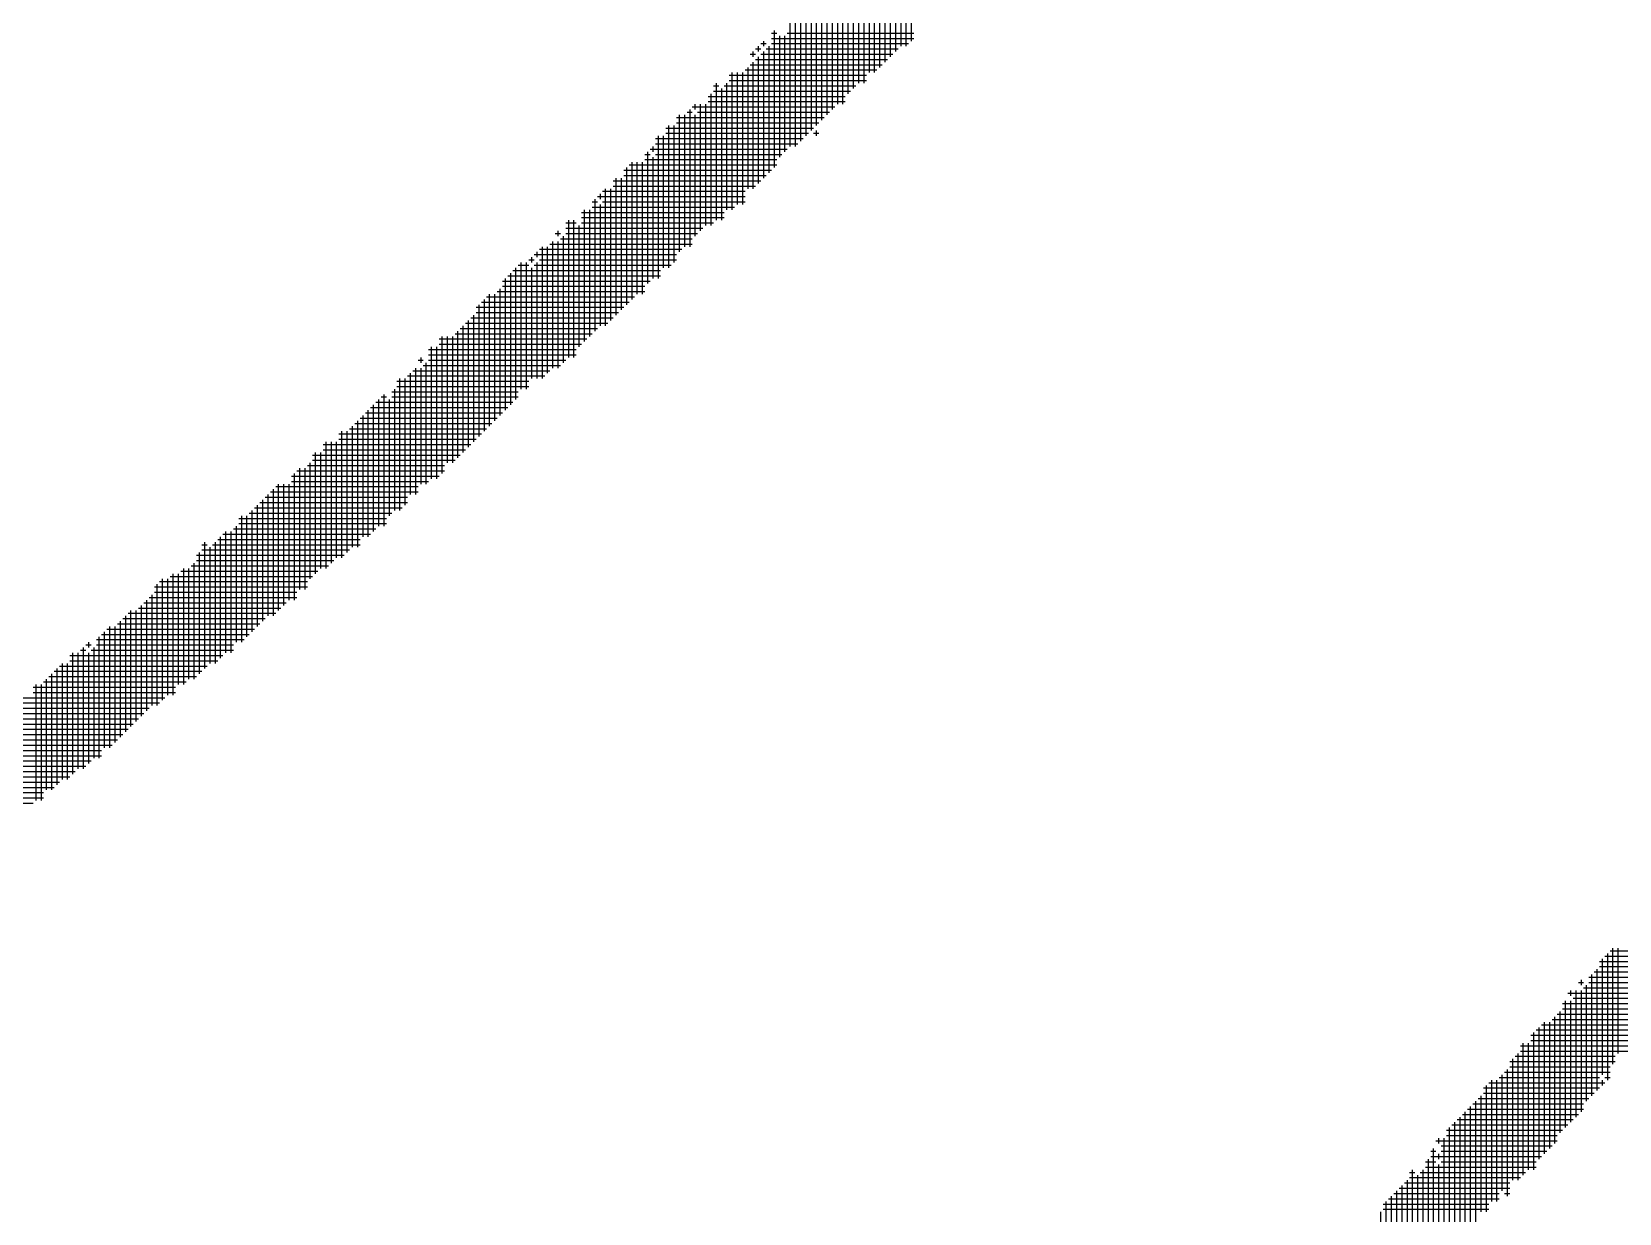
# Model space of a CAD drawing. Header units: feet. Extents: x 0 to 336400, y 0 to 237600.
# Drawn here: x 228466 to 229402, y 11011 to 11707 of the extents above; entities that cross this region are included whole.
import ezdxf
from ezdxf.enums import TextEntityAlignment as Align

# ---------------------------------------------------------------- set-up
doc = ezdxf.new("R2010")
doc.units = ezdxf.units.FT
doc.header["$LTSCALE"] = 2200
doc.header["$MEASUREMENT"] = 0
for name, color, linetype in [('CX-BORD', 3, 'CONTINUOUS'), ('CX-BORD-LIN1', 4, 'CONTINUOUS'), ('CX-BORD-LIN2', 3, 'CONTINUOUS'), ('CX-BORD-TEX2', 7, 'CONTINUOUS'), ('CX-BORD-TEX3', 6, 'CONTINUOUS')]:
    doc.layers.add(name, color=color, linetype=linetype)
doc.styles.add('TB_TEXT', font='')
doc.styles.add('TB_WBTXT', font='')
doc.styles.add('TB_WMTXT', font='')
doc.styles.get('TB_TEXT').set_extended_font_data('DotumChe')
doc.styles.get('TB_WBTXT').set_extended_font_data('Dotum')
doc.styles.get('TB_WMTXT').set_extended_font_data('DotumChe')

# ---------------------------------------------------------------- blocks, each defined once
blk = doc.blocks.new('CXBLKA1')
at = {"layer": 'CX-BORD-LIN1'}
for p, q in [((547.4455, 9.4569), (547.4455, 9.247)), ((547.4532, 9.4725), (547.4532, 9.247)), ((547.461, 9.4725), (547.461, 9.2547)), ((547.4299, 9.4336), (547.4299, 9.2314)), ((547.4377, 9.4491), (547.4377, 9.2392)), ((547.3988, 9.4103), (547.3988, 9.2081)), ((547.4066, 9.4103), (547.4066, 9.2081)), ((547.4144, 9.4258), (547.4144, 9.2159)), ((547.4221, 9.4258), (547.4221, 9.2236)), ((547.3755, 9.3869), (547.3755, 9.1848)), ((547.391, 9.3869), (547.391, 9.1925)), ((547.3677, 9.3792), (547.3677, 9.177)), ((547.3832, 9.3792), (547.3832, 9.1925)), ((547.3366, 9.3403), (547.3366, 9.1459)), ((547.3444, 9.3481), (547.3444, 9.1537)), ((547.3521, 9.3481), (547.3521, 9.1614)), ((547.3599, 9.3558), (547.3599, 9.1614)), ((547.3055, 9.317), (547.3055, 9.1148)), ((547.3133, 9.3325), (547.3133, 9.1226)), ((547.321, 9.3247), (547.321, 9.1303)), ((547.3288, 9.3325), (547.3288, 9.1381)), ((547.2899, 9.3014), (547.2899, 9.0992)), ((547.2977, 9.3092), (547.2977, 9.107)), ((547.2588, 9.2703), (547.2588, 9.0681)), ((547.2822, 9.2859), (547.2822, 9.0992)), ((547.2355, 9.247), (547.2355, 9.2392)), ((547.2394, 9.2509), (547.2472, 9.2509)), ((547.2433, 9.2547), (547.2433, 9.247)), ((547.2511, 9.247), (547.2511, 9.0603)), ((547.2549, 9.2664), (547.2627, 9.2664)), ((547.2549, 9.2586), (547.4649, 9.2586)), ((547.2549, 9.2509), (547.4571, 9.2509)), ((547.2666, 9.2625), (547.2666, 9.0837)), ((547.2744, 9.2625), (547.2744, 9.0915)), ((547.2783, 9.2664), (547.4649, 9.2664)), ((547.2238, 9.2353), (547.2316, 9.2353)), ((547.2277, 9.2392), (547.2277, 9.2314)), ((547.2277, 9.2236), (547.2277, 9.037)), ((547.2316, 9.2431), (547.2394, 9.2431)), ((547.2316, 9.2275), (547.426, 9.2275)), ((547.2355, 9.2314), (547.2355, 9.0448)), ((547.2394, 9.2353), (547.4338, 9.2353)), ((547.2433, 9.2392), (547.2433, 9.0526)), ((547.2472, 9.2431), (547.4416, 9.2431)), ((547.1927, 9.2042), (547.3949, 9.2042)), ((547.1966, 9.2081), (547.1966, 9.0059)), ((547.2044, 9.2081), (547.2044, 9.0137)), ((547.2122, 9.2081), (547.2122, 9.0137)), ((547.2161, 9.212), (547.4105, 9.212)), ((547.22, 9.2159), (547.22, 9.037)), ((547.2238, 9.2198), (547.4182, 9.2198)), ((547.1655, 9.177), (547.1655, 8.9826)), ((547.1694, 9.1887), (547.1772, 9.1887)), ((547.1694, 9.1809), (547.3716, 9.1809)), ((547.1733, 9.1925), (547.1733, 8.9904)), ((547.1811, 9.1848), (547.1811, 8.9904)), ((547.185, 9.1887), (547.3794, 9.1887)), ((547.1888, 9.1925), (547.1888, 9.0059)), ((547.1927, 9.1964), (547.3949, 9.1964)), ((547.1344, 9.1537), (547.1344, 8.9515)), ((547.1383, 9.1575), (547.3483, 9.1575)), ((547.1422, 9.1614), (547.1422, 9.1537)), ((547.15, 9.1614), (547.15, 8.9748)), ((547.1577, 9.1614), (547.1577, 8.9826)), ((547.1616, 9.1731), (547.3638, 9.1731)), ((547.1616, 9.1653), (547.3638, 9.1653)), ((547.1033, 9.1303), (547.1033, 8.9204)), ((547.1111, 9.1303), (547.1111, 8.9282)), ((547.115, 9.142), (547.3327, 9.142)), ((547.115, 9.1342), (547.3249, 9.1342)), ((547.1189, 9.1459), (547.1189, 8.9437)), ((547.1266, 9.1459), (547.1266, 8.9515)), ((547.1305, 9.1498), (547.1383, 9.1498)), ((547.1422, 9.1459), (547.1422, 8.967)), ((547.1461, 9.1498), (547.3405, 9.1498)), ((547.0839, 9.1109), (547.3016, 9.1109)), ((547.0878, 9.1148), (547.0878, 8.9048)), ((547.0955, 9.1148), (547.0955, 8.9204)), ((547.0994, 9.1264), (547.3172, 9.1264)), ((547.0994, 9.1187), (547.3094, 9.1187)), ((547.3172, 9.1187), (547.3249, 9.1187)), ((547.321, 9.1226), (547.321, 9.1148)), ((547.0683, 9.0876), (547.0761, 9.0876)), ((547.0722, 9.0915), (547.0722, 8.8971)), ((547.0761, 9.0953), (547.2783, 9.0953)), ((547.08, 9.0992), (547.08, 9.0915)), ((547.08, 9.0837), (547.08, 8.9048)), ((547.0839, 9.1031), (547.2938, 9.1031)), ((547.0839, 9.0876), (547.2705, 9.0876)), ((547.0372, 9.0642), (547.2549, 9.0642)), ((547.0411, 9.0681), (547.0411, 8.8659)), ((547.045, 9.072), (547.2627, 9.072)), ((547.0489, 9.0759), (547.0489, 8.8737)), ((547.0567, 9.0759), (547.0567, 8.8815)), ((547.0644, 9.0759), (547.0644, 8.8815)), ((547.0683, 9.0798), (547.2627, 9.0798)), ((547.01, 9.037), (547.01, 8.8348)), ((547.0178, 9.037), (547.0178, 8.8426)), ((547.0217, 9.0487), (547.2394, 9.0487)), ((547.0217, 9.0409), (547.2316, 9.0409)), ((547.0256, 9.0526), (547.0256, 8.8504)), ((547.0333, 9.0526), (547.0333, 8.8582)), ((547.0372, 9.0565), (547.2472, 9.0565)), ((546.9906, 9.0176), (546.9983, 9.0176)), ((546.9944, 9.0215), (546.9944, 8.8271)), ((546.9983, 9.0254), (547.2161, 9.0254)), ((547.0022, 9.0292), (547.0022, 9.0215)), ((547.0022, 9.0137), (547.0022, 8.8348)), ((547.0061, 9.0331), (547.2161, 9.0331)), ((547.0061, 9.0176), (547.2161, 9.0176)), ((546.9556, 8.9904), (546.9556, 8.7882)), ((546.9633, 8.9904), (546.9633, 8.7882)), ((546.975, 9.002), (547.185, 9.002)), ((546.975, 8.9943), (547.185, 8.9943)), ((546.9789, 9.0059), (546.9789, 8.8115)), ((546.9867, 9.0059), (546.9867, 8.8193)), ((546.9906, 9.0098), (547.2005, 9.0098)), ((546.9361, 8.9709), (546.9439, 8.9709)), ((546.94, 8.9748), (546.94, 8.967)), ((546.9478, 8.967), (546.9478, 8.7804)), ((546.9517, 8.9865), (546.9672, 8.9865)), ((546.9517, 8.9787), (547.1539, 8.9787)), ((546.9517, 8.9709), (547.1461, 8.9709)), ((546.9711, 8.9826), (546.9711, 8.8037)), ((546.975, 8.9865), (547.1694, 8.9865)), ((546.9089, 8.9437), (546.9089, 8.9359)), ((546.9128, 8.9476), (547.1228, 8.9476)), ((546.9167, 8.9515), (546.9167, 8.7571)), ((546.9245, 8.9515), (546.9245, 8.7649)), ((546.9284, 8.9554), (547.1383, 8.9554)), ((546.9322, 8.9593), (546.9322, 8.7726)), ((546.94, 8.9593), (546.94, 8.7726)), ((546.9439, 8.9631), (547.1383, 8.9631)), ((546.8778, 8.9204), (546.8778, 8.726)), ((546.8817, 8.9243), (546.8972, 8.9243)), ((546.8856, 8.9282), (546.8856, 8.7415)), ((546.8934, 8.9282), (546.8934, 8.7415)), ((546.8972, 8.932), (546.905, 8.932)), ((546.9011, 8.9359), (546.9011, 8.9282)), ((546.9011, 8.9204), (546.9011, 8.7571)), ((546.905, 8.9398), (547.115, 8.9398)), ((546.905, 8.9243), (547.1072, 8.9243)), ((546.9089, 8.9282), (546.9089, 8.7571)), ((546.9128, 8.932), (547.115, 8.932)), ((546.8584, 8.9009), (547.0761, 8.9009)), ((546.8623, 8.9048), (546.8623, 8.7104)), ((546.8661, 8.9087), (547.0916, 8.9087)), ((546.87, 8.9126), (546.87, 8.7182)), ((546.8739, 8.9165), (547.0916, 8.9165)), ((546.8312, 8.8737), (546.8312, 8.6793)), ((546.835, 8.8776), (547.0528, 8.8776)), ((546.8389, 8.8815), (546.8389, 8.6871)), ((546.8467, 8.8815), (546.8467, 8.6949)), ((546.8506, 8.8854), (547.0683, 8.8854)), ((546.8545, 8.8893), (546.8545, 8.7027)), ((546.8584, 8.8932), (547.0683, 8.8932)), ((546.8156, 8.8504), (546.8156, 8.6638)), ((546.8195, 8.8621), (547.0372, 8.8621)), ((546.8195, 8.8543), (547.0294, 8.8543)), ((546.8234, 8.8659), (546.8234, 8.6715)), ((546.8273, 8.8698), (547.045, 8.8698)), ((546.7923, 8.8271), (546.7923, 8.6404)), ((546.7962, 8.831), (546.9983, 8.831)), ((546.8, 8.8348), (546.8, 8.6482)), ((546.8039, 8.8387), (547.0139, 8.8387)), ((546.8078, 8.8426), (546.8078, 8.656)), ((546.8117, 8.8465), (547.0217, 8.8465)), ((546.7534, 8.8037), (546.7534, 8.6093)), ((546.7612, 8.8037), (546.7612, 8.6093)), ((546.7651, 8.8154), (546.9828, 8.8154)), ((546.7651, 8.8076), (546.975, 8.8076)), ((546.7689, 8.8193), (546.7689, 8.6171)), ((546.7767, 8.8193), (546.7767, 8.6327)), ((546.7845, 8.8193), (546.7845, 8.6327)), ((546.7884, 8.8232), (546.9906, 8.8232)), ((546.734, 8.7843), (546.7417, 8.7843)), ((546.7378, 8.7882), (546.7378, 8.7804)), ((546.7456, 8.7804), (546.7456, 8.6016)), ((546.7495, 8.7999), (546.9672, 8.7999)), ((546.7495, 8.7921), (546.9672, 8.7921)), ((546.7495, 8.7843), (546.9517, 8.7843)), ((546.7067, 8.7571), (546.7067, 8.5627)), ((546.7145, 8.7571), (546.7145, 8.5705)), ((546.7184, 8.761), (546.9206, 8.761)), ((546.7223, 8.7649), (546.7223, 8.586)), ((546.7262, 8.7687), (546.9284, 8.7687)), ((546.7301, 8.7726), (546.7301, 8.586)), ((546.7378, 8.7726), (546.7378, 8.6016)), ((546.7417, 8.7765), (546.9439, 8.7765)), ((546.6834, 8.7338), (546.6834, 8.5394)), ((546.6951, 8.7376), (546.8817, 8.7376)), ((546.699, 8.7415), (546.699, 8.5627)), ((546.7028, 8.7532), (546.8972, 8.7532)), ((546.7028, 8.7454), (546.8972, 8.7454)), ((546.6601, 8.7104), (546.6601, 8.5238)), ((546.664, 8.7143), (546.8661, 8.7143)), ((546.6679, 8.7182), (546.6679, 8.5316)), ((546.6717, 8.7221), (546.8739, 8.7221)), ((546.6756, 8.726), (546.6756, 8.5394)), ((546.6795, 8.7299), (546.6873, 8.7299)), ((546.6912, 8.726), (546.6912, 8.5549)), ((546.6951, 8.7299), (546.8817, 8.7299)), ((546.6368, 8.6871), (546.6368, 8.5083)), ((546.6406, 8.691), (546.8428, 8.691)), ((546.6445, 8.6949), (546.6445, 8.5083)), ((546.6484, 8.6988), (546.8506, 8.6988)), ((546.6523, 8.7027), (546.6523, 8.5238)), ((546.6562, 8.7065), (546.8584, 8.7065)), ((546.5979, 8.6638), (546.5979, 8.4771)), ((546.6056, 8.6638), (546.6056, 8.4849)), ((546.6134, 8.6638), (546.6134, 8.4927)), ((546.6173, 8.6754), (546.8273, 8.6754)), ((546.6173, 8.6677), (546.8195, 8.6677)), ((546.6212, 8.6793), (546.6212, 8.4927)), ((546.629, 8.6793), (546.629, 8.5005)), ((546.6329, 8.6832), (546.835, 8.6832)), ((546.5784, 8.6443), (546.7962, 8.6443)), ((546.5823, 8.6482), (546.5823, 8.4694)), ((546.5901, 8.6482), (546.5901, 8.4771)), ((546.594, 8.6599), (546.8117, 8.6599)), ((546.594, 8.6521), (546.8039, 8.6521)), ((546.5512, 8.6171), (546.5512, 8.4305)), ((546.5551, 8.621), (546.7728, 8.621)), ((546.559, 8.6249), (546.559, 8.446)), ((546.5668, 8.6249), (546.5668, 8.446)), ((546.5707, 8.6288), (546.7728, 8.6288)), ((546.5745, 8.6327), (546.5745, 8.4616)), ((546.5784, 8.6366), (546.7884, 8.6366)), ((546.5201, 8.5938), (546.5201, 8.4072)), ((546.524, 8.5977), (546.734, 8.5977)), ((546.5279, 8.6016), (546.5279, 8.4149)), ((546.5357, 8.6016), (546.5357, 8.4227)), ((546.5434, 8.6016), (546.5434, 8.4305)), ((546.5473, 8.6132), (546.7651, 8.6132)), ((546.5473, 8.6055), (546.7495, 8.6055)), ((546.4929, 8.5666), (546.7106, 8.5666)), ((546.4968, 8.5705), (546.4968, 8.3916)), ((546.5007, 8.5743), (546.7184, 8.5743)), ((546.5046, 8.5782), (546.5046, 8.3994)), ((546.5084, 8.5821), (546.7184, 8.5821)), ((546.5123, 8.586), (546.5123, 8.4072)), ((546.5162, 8.5899), (546.734, 8.5899)), ((546.4696, 8.551), (546.6873, 8.551)), ((546.4696, 8.5432), (546.6873, 8.5432)), ((546.4735, 8.5549), (546.4735, 8.3683)), ((546.4812, 8.5549), (546.4812, 8.3761)), ((546.4851, 8.5588), (546.6951, 8.5588)), ((546.489, 8.5627), (546.489, 8.3838)), ((546.4385, 8.5199), (546.6484, 8.5199)), ((546.4424, 8.5238), (546.4424, 8.345)), ((546.4462, 8.5277), (546.664, 8.5277)), ((546.4501, 8.5316), (546.4501, 8.3527)), ((546.4579, 8.5316), (546.4579, 8.3527)), ((546.4618, 8.5355), (546.6717, 8.5355)), ((546.4657, 8.5394), (546.4657, 8.3683)), ((546.4074, 8.4966), (546.6251, 8.4966)), ((546.4112, 8.5005), (546.4112, 8.3216)), ((546.4151, 8.5121), (546.4229, 8.5121)), ((546.4151, 8.5044), (546.6329, 8.5044)), ((546.419, 8.516), (546.419, 8.3294)), ((546.4268, 8.5083), (546.4268, 8.3372)), ((546.4307, 8.5121), (546.6484, 8.5121)), ((546.4346, 8.516), (546.4346, 8.3372)), ((546.384, 8.4733), (546.5862, 8.4733)), ((546.3879, 8.4771), (546.3879, 8.3061)), ((546.3957, 8.4771), (546.3957, 8.3139)), ((546.3996, 8.481), (546.6018, 8.481)), ((546.4035, 8.4849), (546.4035, 8.3139)), ((546.4074, 8.4888), (546.6095, 8.4888)), ((546.3452, 8.4499), (546.5707, 8.4499)), ((546.349, 8.4538), (546.349, 8.275)), ((546.3529, 8.4577), (546.5707, 8.4577)), ((546.3568, 8.4616), (546.3568, 8.2827)), ((546.3646, 8.4616), (546.3646, 8.2905)), ((546.3685, 8.4655), (546.5784, 8.4655)), ((546.3724, 8.4694), (546.3724, 8.2905)), ((546.3801, 8.4694), (546.3801, 8.3061)), ((546.3296, 8.4266), (546.5396, 8.4266)), ((546.3335, 8.4305), (546.3335, 8.2672)), ((546.3374, 8.4344), (546.5551, 8.4344)), ((546.3413, 8.4383), (546.3413, 8.275)), ((546.3452, 8.4422), (546.5551, 8.4422)), ((546.2985, 8.4033), (546.5084, 8.4033)), ((546.3024, 8.4072), (546.3024, 8.2361)), ((546.3063, 8.4111), (546.524, 8.4111)), ((546.3102, 8.4149), (546.3102, 8.2439)), ((546.3179, 8.4149), (546.3179, 8.2516)), ((546.3218, 8.4188), (546.5318, 8.4188)), ((546.3257, 8.4227), (546.3257, 8.2594)), ((546.2674, 8.3799), (546.4851, 8.3799)), ((546.2713, 8.3838), (546.2713, 8.2128)), ((546.2752, 8.3877), (546.4929, 8.3877)), ((546.2791, 8.3916), (546.2791, 8.2128)), ((546.2868, 8.3916), (546.2868, 8.2205)), ((546.2907, 8.3955), (546.5007, 8.3955)), ((546.2946, 8.3994), (546.2946, 8.2283)), ((546.2363, 8.3566), (546.2441, 8.3566)), ((546.2402, 8.3605), (546.2402, 8.1817)), ((546.2441, 8.3644), (546.2518, 8.3644)), ((546.248, 8.3683), (546.248, 8.3605)), ((546.2518, 8.3566), (546.4618, 8.3566)), ((546.2557, 8.3605), (546.2557, 8.1972)), ((546.2596, 8.3722), (546.4773, 8.3722)), ((546.2596, 8.3644), (546.4618, 8.3644)), ((546.2635, 8.3761), (546.2635, 8.1972)), ((546.2052, 8.3333), (546.4229, 8.3333)), ((546.2091, 8.3372), (546.2091, 8.1661)), ((546.2168, 8.3372), (546.2168, 8.1661)), ((546.2207, 8.3488), (546.4462, 8.3488)), ((546.2207, 8.3411), (546.4385, 8.3411)), ((546.2246, 8.3527), (546.2246, 8.1739)), ((546.2324, 8.3527), (546.2324, 8.1817)), ((546.248, 8.3527), (546.248, 8.1894)), ((546.1819, 8.31), (546.3918, 8.31)), ((546.1857, 8.3139), (546.1857, 8.1506)), ((546.1896, 8.3177), (546.4074, 8.3177)), ((546.1935, 8.3216), (546.1935, 8.1506)), ((546.1974, 8.3255), (546.4151, 8.3255)), ((546.2013, 8.3294), (546.2013, 8.1583)), ((546.1508, 8.2866), (546.3607, 8.2866)), ((546.1663, 8.3022), (546.3763, 8.3022)), ((546.1663, 8.2944), (546.3763, 8.2944)), ((546.1702, 8.3061), (546.1702, 8.135)), ((546.178, 8.3061), (546.178, 8.135)), ((546.1196, 8.2711), (546.3374, 8.2711)), ((546.1196, 8.2633), (546.3296, 8.2633)), ((546.1352, 8.2789), (546.3529, 8.2789)), ((546.0963, 8.24), (546.3063, 8.24)), ((546.1041, 8.2555), (546.3218, 8.2555)), ((546.1041, 8.2478), (546.314, 8.2478)), ((546.0497, 8.2167), (546.2829, 8.2167)), ((546.0652, 8.2244), (546.2907, 8.2244)), ((546.073, 8.2322), (546.2985, 8.2322)), ((546.0263, 8.1933), (546.2518, 8.1933)), ((546.0341, 8.2011), (546.2674, 8.2011)), ((546.0419, 8.2089), (546.2674, 8.2089)), ((545.9875, 8.17), (546.2207, 8.17)), ((545.9952, 8.1778), (546.2285, 8.1778)), ((546.003, 8.1855), (546.2441, 8.1855)), ((545.9641, 8.1467), (546.1819, 8.1467)), ((545.9719, 8.1622), (546.2052, 8.1622)), ((545.9719, 8.1544), (546.1974, 8.1544)), ((545.9252, 8.1311), (546.1663, 8.1311)), ((545.9486, 8.1389), (546.1819, 8.1389)), ((548.4913, 7.9134), (548.6702, 7.9134)), ((548.4952, 7.9173), (548.4952, 7.7462)), ((548.503, 7.9173), (548.503, 7.7618)), ((548.4758, 7.8978), (548.6468, 7.8978)), ((548.4758, 7.8901), (548.6391, 7.8901)), ((548.4797, 7.9017), (548.4797, 7.7307)), ((548.4836, 7.9056), (548.6546, 7.9056)), ((548.4874, 7.9095), (548.4874, 7.7229)), ((548.4447, 7.8667), (548.4524, 7.8667)), ((548.4486, 7.8706), (548.4486, 7.8628)), ((548.4602, 7.8745), (548.6313, 7.8745)), ((548.4602, 7.8667), (548.6002, 7.8667)), ((548.4641, 7.8784), (548.4641, 7.6995)), ((548.468, 7.8823), (548.6313, 7.8823)), ((548.4719, 7.8862), (548.4719, 7.7073)), ((548.4291, 7.8512), (548.6002, 7.8512)), ((548.433, 7.8551), (548.433, 7.8473)), ((548.4369, 7.8434), (548.6002, 7.8434)), ((548.4408, 7.8551), (548.4408, 7.6684)), ((548.4486, 7.8551), (548.4486, 7.6762)), ((548.4524, 7.859), (548.6157, 7.859)), ((548.4563, 7.8628), (548.4563, 7.6918)), ((548.4136, 7.8201), (548.5769, 7.8201)), ((548.4175, 7.824), (548.4175, 7.6451)), ((548.4213, 7.8356), (548.5691, 7.8356)), ((548.4213, 7.8279), (548.5846, 7.8279)), ((548.4252, 7.8395), (548.4252, 7.6529)), ((548.433, 7.8395), (548.433, 7.6607)), ((548.3825, 7.7967), (548.538, 7.7967)), ((548.3864, 7.8006), (548.3864, 7.6062)), ((548.3902, 7.8045), (548.5458, 7.8045)), ((548.3941, 7.8084), (548.3941, 7.614)), ((548.4019, 7.8084), (548.4019, 7.6218)), ((548.4058, 7.8123), (548.5691, 7.8123)), ((548.4097, 7.8162), (548.4097, 7.6296)), ((548.3591, 7.7734), (548.5302, 7.7734)), ((548.363, 7.7773), (548.363, 7.5829)), ((548.3708, 7.7773), (548.3708, 7.5907)), ((548.3747, 7.789), (548.5302, 7.789)), ((548.3747, 7.7812), (548.538, 7.7812)), ((548.3786, 7.7929), (548.3786, 7.5907)), ((548.3436, 7.7501), (548.4991, 7.7501)), ((548.3475, 7.754), (548.3475, 7.5751)), ((548.3514, 7.7579), (548.4991, 7.7579)), ((548.3552, 7.7618), (548.3552, 7.5751)), ((548.3591, 7.7656), (548.5302, 7.7656)), ((548.328, 7.7268), (548.4758, 7.7268)), ((548.3319, 7.7307), (548.3319, 7.5596)), ((548.3358, 7.7345), (548.4913, 7.7345)), ((548.3397, 7.7384), (548.3397, 7.5518)), ((548.3436, 7.7423), (548.4913, 7.7423)), ((548.4836, 7.7268), (548.4913, 7.7268)), ((548.3047, 7.7112), (548.4758, 7.7112)), ((548.3047, 7.7034), (548.468, 7.7034)), ((548.3086, 7.7151), (548.3086, 7.5285)), ((548.3125, 7.719), (548.4836, 7.719)), ((548.3164, 7.7229), (548.3164, 7.544)), ((548.3241, 7.7229), (548.3241, 7.544)), ((548.4797, 7.7229), (548.4797, 7.7151)), ((548.2814, 7.6801), (548.4524, 7.6801)), ((548.2853, 7.684), (548.2853, 7.4896)), ((548.2892, 7.6879), (548.4524, 7.6879)), ((548.293, 7.6918), (548.293, 7.5051)), ((548.2969, 7.6957), (548.4602, 7.6957)), ((548.3008, 7.6995), (548.3008, 7.5285)), ((548.258, 7.6568), (548.4291, 7.6568)), ((548.2619, 7.6607), (548.2619, 7.4818)), ((548.2658, 7.6646), (548.4369, 7.6646)), ((548.2697, 7.6684), (548.2697, 7.474)), ((548.2736, 7.6723), (548.4447, 7.6723)), ((548.2775, 7.6762), (548.2775, 7.5051)), ((548.2347, 7.6335), (548.4136, 7.6335)), ((548.2386, 7.6373), (548.2386, 7.6296)), ((548.2464, 7.6373), (548.2464, 7.4507)), ((548.2503, 7.649), (548.4213, 7.649)), ((548.2503, 7.6412), (548.4136, 7.6412)), ((548.2542, 7.6529), (548.2542, 7.4663)), ((548.2269, 7.6179), (548.2347, 7.6179)), ((548.2269, 7.6101), (548.3902, 7.6101)), ((548.2308, 7.6218), (548.2308, 7.4429)), ((548.2386, 7.614), (548.2386, 7.6062)), ((548.2425, 7.6257), (548.4058, 7.6257)), ((548.2425, 7.6179), (548.398, 7.6179)), ((548.1958, 7.5868), (548.2036, 7.5868)), ((548.1997, 7.5907), (548.1997, 7.3885)), ((548.2114, 7.5868), (548.3669, 7.5868)), ((548.2153, 7.5907), (548.2153, 7.4041)), ((548.2192, 7.6023), (548.2347, 7.6023)), ((548.2192, 7.5946), (548.3825, 7.5946)), ((548.2231, 7.6062), (548.2231, 7.4274)), ((548.2386, 7.5985), (548.2386, 7.4507)), ((548.2425, 7.6023), (548.3825, 7.6023)), ((548.1803, 7.5635), (548.3436, 7.5635)), ((548.1842, 7.5674), (548.1842, 7.373)), ((548.1881, 7.5712), (548.3436, 7.5712)), ((548.192, 7.5751), (548.192, 7.3963)), ((548.1958, 7.579), (548.3591, 7.579)), ((548.2075, 7.5829), (548.2075, 7.4041)), ((548.157, 7.5401), (548.3125, 7.5401)), ((548.1608, 7.544), (548.1608, 7.3419)), ((548.1647, 7.5479), (548.328, 7.5479)), ((548.1686, 7.5518), (548.1686, 7.373)), ((548.1725, 7.5557), (548.328, 7.5557)), ((548.1764, 7.5596), (548.1764, 7.3652)), ((548.3358, 7.5557), (548.3436, 7.5557)), ((548.1531, 7.5285), (548.1531, 7.3341)), ((548.157, 7.5324), (548.3125, 7.5324))]:
    blk.add_line(p, q, dxfattribs=at)
at = {"layer": 'CX-BORD-LIN1', "style": 'TB_TEXT'}
for tag, p in [('TR_RCON5', (342.3033, 33)), ('TR_RCON4', (342.3033, 27)), ('TR_RCON3', (342.3033, 21)), ('TR_RCON2', (342.3033, 15)), ('TR_RCON1', (342.3033, 9))]:
    blk.add_attdef(tag, text='', height=3.5, dxfattribs=at).set_placement(p, align=Align.MIDDLE_LEFT)
for tag, height, p in [('TR_DGN5', 3.5, (451.1185, 33)), ('TR_CHK5', 3.5, (491.1185, 33)), ('TR_RDAT5', 3.5, (317.5, 33)), ('TR_APP5', 3.5, (531.1185, 33)), ('TR_RNUM5', 3, (285.1051, 32.6366)), ('TR_DGN4', 3.5, (451.1185, 27)), ('TR_CHK4', 3.5, (491.1185, 27)), ('TR_RDAT4', 3.5, (317.5, 27)), ('TR_APP4', 3.5, (531.1185, 27)), ('TR_RNUM4', 3, (285.1051, 26.6366)), ('TR_DGN3', 3.5, (451.1185, 21)), ('TR_CHK3', 3.5, (491.1185, 21)), ('TR_RDAT3', 3.5, (317.5, 21)), ('TR_APP3', 3.5, (531.1185, 21)), ('TR_RNUM3', 3, (285.1051, 20.6366)), ('TR_DGN2', 3.5, (451.1185, 15)), ('TR_CHK2', 3.5, (491.1185, 15)), ('TR_RDAT2', 3.5, (317.5, 15)), ('TR_APP2', 3.5, (531.1185, 15)), ('TR_RNUM2', 3, (285.1051, 14.6366)), ('TR_DGN1', 3.5, (451.1185, 9)), ('TR_CHK1', 3.5, (491.1185, 9)), ('TR_RDAT1', 3.5, (317.5, 9)), ('TR_APP1', 3.5, (531.1185, 9)), ('TR_RNUM1', 3, (285.1051, 8.6366))]:
    blk.add_attdef(tag, text='', height=height, dxfattribs=at).set_placement(p, align=Align.MIDDLE_CENTER)
at = {"layer": 'CX-BORD-LIN2', "style": 'TB_TEXT'}
blk.add_attdef('TD_VERSION', text='', height=3, rotation=90, dxfattribs=at).set_placement((800.5, 48.0149), align=Align.MIDDLE_CENTER)
at = {"layer": 'CX-BORD-TEX2', "style": 'TB_WMTXT'}
for tag, height, p in [('TB_CNAME', 5, (15.3448, 531.8324)), ('TB_CSCOP', 4, (16.6346, 523.8324))]:
    blk.add_attdef(tag, text='', height=height, dxfattribs=at).set_placement(p, align=Align.BOTTOM_LEFT)
at = {"layer": 'CX-BORD-TEX2', "style": 'TB_WBTXT'}
for tag, height, p in [('TB_MTITIL', 10, (398, 533.3264)), ('TB_STITL', 7, (398, 518.3264))]:
    blk.add_attdef(tag, text='', height=height, dxfattribs=at).set_placement(p, align=Align.MIDDLE_CENTER)
at = {"layer": 'CX-BORD-TEX3', "style": 'TB_TEXT'}
for tag, height, p in [('TD_LNDST', 4.5, (215, 31.5)), ('TD_DSECT', 4.5, (605.5, 31.5)), ('TD_DDIST', 4.5, (654.5, 31.5)), ('TD_DNAME_TOP', 4.5, (755, 27.957)), ('TD_CSECT', 4.5, (605.5, 22.5)), ('TD_CDIST', 4.5, (654.5, 22.5)), ('TD_DNAME_MAIN', 4.5, (755, 21.4731)), ('TD_DNAME_BOT', 3, (755, 15.2489)), ('TD_HSCAL', 4.5, (620.8841, 13.7484)), ('TD_VSCAL', 4.5, (656.8615, 13.7484)), ('TD_CCOMP', 4.5, (215, 13.5927)), ('TD_CSTEP', 4.5, (250.744, 5.125)), ('TD_FIELD', 4.5, (180, 5.125)), ('TD_DWGNO', 4.5, (755, 5.0017)), ('TD_DWGCODE', 4.5, (637, 4.7908))]:
    blk.add_attdef(tag, text='', height=height, dxfattribs=at).set_placement(p, align=Align.MIDDLE_CENTER)
for tag, height, width, p in [('TD_DCOMP', 4.5, 0.95, (215, 22.5875)), ('TD_CNAME', 5, 0.78, (65, 7.5956))]:
    blk.add_attdef(tag, text='', height=height, dxfattribs=dict(at, width=width)).set_placement(p, align=Align.MIDDLE_CENTER)

msp = doc.modelspace()

# ---------------------------------------------------------------- block references
at = {"layer": 'CX-BORD', "xscale": 400, "yscale": 400, "zscale": 400}
msp.add_blockref('CXBLKA1', (10000, 8000), dxfattribs=at)

doc.saveas('drawing.dxf')
